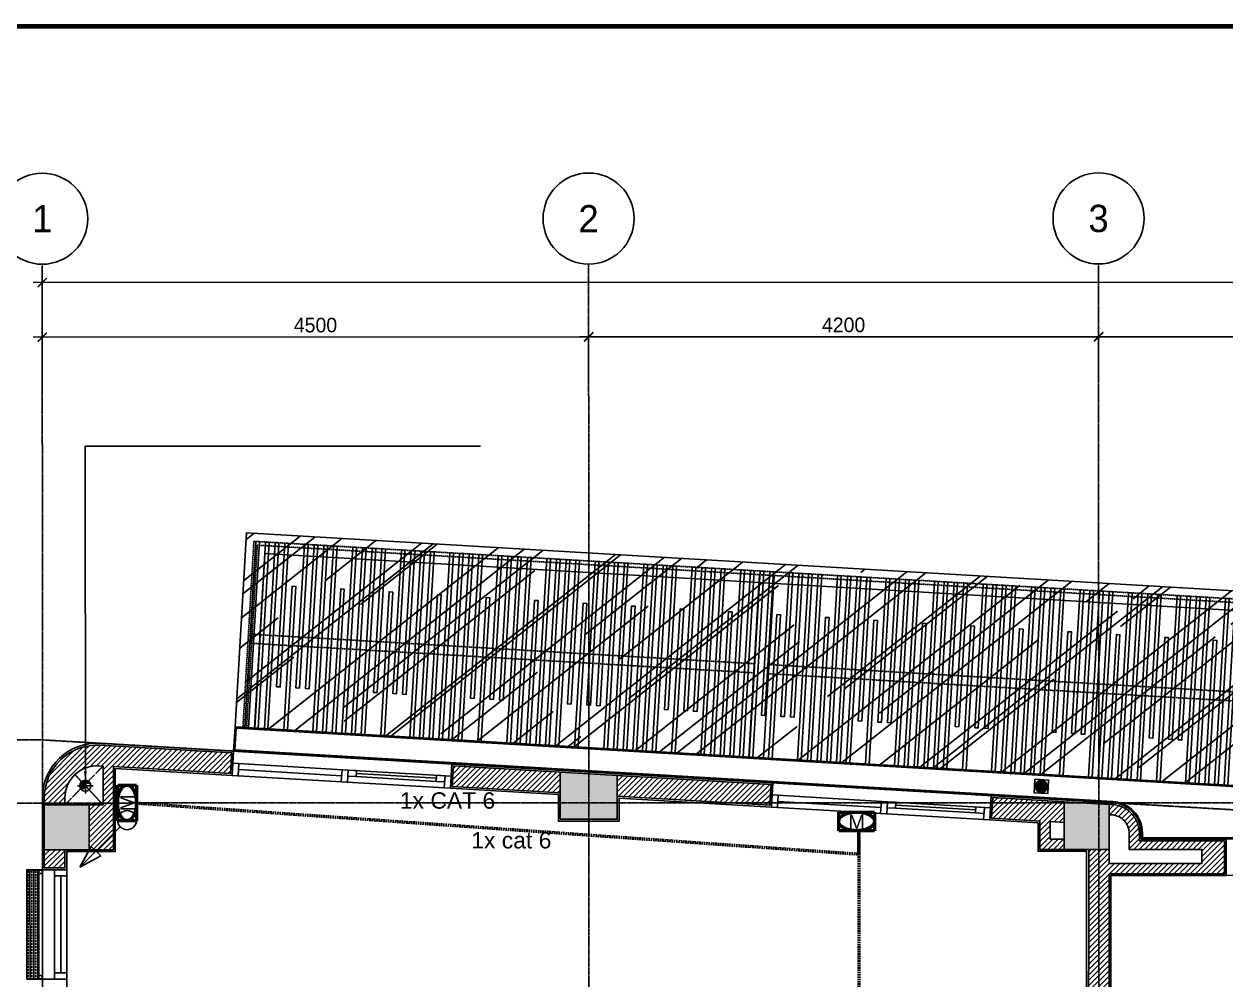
# Model space of a CAD drawing. Header units: inches. Extents: x 1721084 to 1854744, y 225101 to 488646.
# Drawn here: x 1726067 to 1735970, y 343018 to 350895 of the extents above; entities that cross this region are included whole.
import ezdxf
from ezdxf.enums import TextEntityAlignment as Align

# ---------------------------------------------------------------- set-up
doc = ezdxf.new("R2010")
doc.units = ezdxf.units.IN
doc.header["$MEASUREMENT"] = 0
doc.set_wipeout_variables(frame=1)
for name, pattern in [('ACAD_ISO03W100', [30, 12, -18]), ('DASHDOT', [25.4, 12.7, -6.35, 0, -6.35]), ('DASHED', [19.05, 12.7, -6.35]), ('X-PL-T2$0$X-GRID-T2$0$CENTER2', [1.125, 0.75, -0.125, 0.125, -0.125]), ('X-PL-T2$0$X-PL-T2$0$DASHEDX2', [1.5, 1, -0.5]), ('X-PL-T2$0$X-PL-T2$0$HIDDEN2', [0.1875, 0.125, -0.0625])]:
    doc.linetypes.add(name, pattern=pattern)
for name, color, linetype in [('A-ANNO-DIM 100', 252, 'Continuous'), ('DIEN - DAY DIEN', 2, 'ACAD_ISO03W100'), ('e-WIRE', 6, 'ACAD_ISO03W100'), ('SYMBOL', 1, 'Continuous'), ('X-PL-T2$0$A-XREF', 250, 'Continuous'), ('X-PL-T2$0$X-COLUM-T2$0$A-FLOR-COLS-CONC', 250, 'Continuous'), ('X-PL-T2$0$X-COLUM-T2$0$A-FLOR-PATT', 250, 'Continuous'), ('X-PL-T2$0$X-GRID-T2$0$A-ANNO-DIM 75', 2, 'Continuous'), ('X-PL-T2$0$X-GRID-T2$0$A-GRID', 9, 'X-PL-T2$0$X-GRID-T2$0$CENTER2'), ('X-PL-T2$0$X-GRID-T2$0$A-GRID-SYMB', 5, 'Continuous'), ('X-PL-T2$0$X-PL-T2$0$A-FLOR', 250, 'Continuous'), ('X-PL-T2$0$X-PL-T2$0$A-FLOR-ABOV', 250, 'X-PL-T2$0$X-PL-T2$0$HIDDEN2'), ('X-PL-T2$0$X-PL-T2$0$A-FLOR-DRAN', 250, 'Continuous'), ('X-PL-T2$0$X-PL-T2$0$A-FLOR-MED', 33, 'Continuous'), ('X-PL-T2$0$X-PL-T2$0$A-FLOR-PATT', 250, 'Continuous'), ('X-PL-T2$0$X-PL-T2$0$A-FLOR-WALL', 250, 'Continuous'), ('X-PL-T2$0$X-PL-T2$0$A-FLOR-WALL-FNSH', 250, 'Continuous'), ('X-PL-T2$0$X-PL-T2$0$A-FLOR-WALL-PART', 250, 'Continuous'), ('X-PL-T2$0$X-PL-T2$0$A-FLOR-WALL-PATT', 250, 'Continuous'), ('X-PL-T2$0$X-PL-T2$0$A-FLOR-WDW', 250, 'Continuous'), ('X-PL-T2$0$X-PL-T2$0$A-FURN-EQPM', 250, 'Continuous'), ('X-PL-T2$0$X-PL-T2$0$A-XREF', 250, 'Continuous'), ('Xref$0$noi that13-5-2008$0$ID-FURN-ROOM-N', 6, 'Continuous')]:
    doc.layers.add(name, color=color, linetype=linetype)
doc.layers.add('TTLL', color=252, linetype='DASHED', lineweight=50)
doc.styles.add('HDUNGARC', font='vn_vni.shx')
doc.styles.add('X-PL-T2$0$HDUNGARC', font='vn_vni.shx')
doc.styles.add('X-PL-T2$0$X-GRID-T2$0$HDUNGARC', font='vn_vni.shx')
doc.styles.add('X-PL-T2$0$X-GRID-T2$0$SYMBTEXT', font='VAVON_.TTF')
doc.styles.add('Xref$0$noi that13-5-2008$0$Arial', font='arial.ttf')
doc.dimstyles.new('X-PL-T2$0$DIM-75', dxfattribs={"dimscale": 75, "dimtxt": 2, "dimasz": 1, "dimexe": 1, "dimexo": 1, "dimgap": 0.5, "dimtad": 1, "dimdec": 0, "dimzin": 0, "dimdsep": 46, "dimtxsty": 'X-PL-T2$0$HDUNGARC', "dimblk": 'X-PL-T2$0$_ArchTick', "dimcen": 2, "dimdle": 1, "dimclrd": 256, "dimclre": 9, "dimclrt": 3, "dimadec": 0, "dimazin": 0, "dimtfac": 1, "dimtdec": 0, "dimtix": 1, "dimtmove": 2, "dimatfit": 2, "dimfxl": 1, "dimtolj": 1, "dimtzin": 0, "dimarcsym": 2})
doc.dimstyles.new('X-PL-T2$0$X-GRID-T2$0$DIM-75', dxfattribs={"dimscale": 75, "dimtxt": 1.6, "dimasz": 1, "dimexe": 1, "dimexo": 1, "dimgap": 0.5, "dimtad": 1, "dimdec": 0, "dimzin": 0, "dimdsep": 46, "dimtxsty": 'X-PL-T2$0$X-GRID-T2$0$HDUNGARC', "dimblk": 'X-PL-T2$0$X-GRID-T2$0$_ArchTick', "dimcen": 2, "dimdle": 1, "dimclrd": 256, "dimclre": 9, "dimclrt": 3, "dimadec": 0, "dimazin": 0, "dimtfac": 1, "dimtdec": 0, "dimtix": 1, "dimtmove": 2, "dimatfit": 2, "dimfxl": 1, "dimtolj": 1, "dimtzin": 0, "dimarcsym": 2})

# ---------------------------------------------------------------- blocks, each defined once
blk = doc.blocks.new('X-PL-T2$0$X-PL-T2$0$thang 21 bâc')
for points in [[(1850, -2800), (0, -2800), (0, 0), (6200, 0), (6200, -2800), (4350, -2800)], [(1850, -1800), (1850, 0), (2100, 0), (2100, -1800), (1850, -1800)], [(2100, -1800), (2100, 0), (2350, 0), (2350, -1800), (2100, -1800)], [(2350, -1800), (2350, 0), (2600, 0), (2600, -1800), (2350, -1800)], [(2600, -1800), (2600, 0), (2850, 0), (2850, -1800), (2600, -1800)], [(2850, -1800), (2850, 0), (3100, 0), (3100, -1800), (2850, -1800)], [(3100, -1800), (3100, 0), (3350, 0)], [(3100, -1800), (3350, 0)], [(3350, 0), (3600, 0), (3600, -1800), (3350, -1800)], [(3350, -1800), (3600, 0)], [(3600, -1800), (3600, 0), (3850, 0), (3850, -1800), (3600, -1800)], [(3850, -1800), (3850, 0), (4100, 0), (4100, -1800), (3850, -1800)], [(4100, -1800), (4100, 0), (4350, 0), (4350, -1800), (4100, -1800)], [(1850, -1800), (0, -1800)], [(1850, -2800), (1850, -1800), (4350, -1800), (4350, -2800)], [(3350, -1800), (3100, -1800)], [(6200, -1800), (4350, -1800)], [(1850, -2050), (0, -2050)], [(6200, -2050), (4350, -2050)], [(1850, -2300), (0, -2300)], [(6200, -2300), (4350, -2300)], [(1850, -2550), (0, -2550)], [(6200, -2550), (4350, -2550)], [(1850, -2800), (0, -2800)], [(6200, -2800), (4350, -2800)]]:
    blk.add_lwpolyline(points)
blk = doc.blocks.new('X-PL-T2$0$X-COLUM-T2')
at = {"layer": 'X-PL-T2$0$X-COLUM-T2$0$A-FLOR-PATT'}
h = blk.add_hatch(dxfattribs=at)
h.set_pattern_fill('!BTCT', color=250, scale=20, pattern_type=2)
h.set_pattern_definition([(50, (0, 0), (143.45204, -12.5504), [15, -165]), (355, (0, 0), (-27.7503, 150.4384), [12, -132]), (100.4514, (11.95, -1.05), (115.7019, 137.8879), [12.748, -140.2284]), (46.1842, (0, 40), (213.4482, -33.1038), [22.5, -247.5]), (96.6356, (17.79, 37.24), (186.9325, 194.8236), [19.122, -210.3426]), (351.1842, (0, 40), (186.9324, 194.8237), [18, -198]), (21, (20, 30), (119.3814, -80.5238), [15, -165]), (326, (20, 30), (48.6631, 145.03), [12, -132]), (71.4514, (29.95, 23.29), (168.0445, 64.5061), [12.748, -140.2284]), (37.5, (0, 0), (2.43197, 66.57877), [0, -130.4, 0, -134, 0, -132.5]), (7.5, (0, 0), (52.6139, 78.88234), [0, -76.4, 0, -127.4, 0, -50.5]), (327.5, (-44.6, 0), (106.76449, -4.51097), [0, -50, 0, -156, 0, -207]), (317.5, (-64.6, 0), (116.63723, 20.021), [0, -65, 0, -103.6, 0, -147]), (45, (0, 0), (-60.10408, 60.10408), []), (45, (0, 24.5), (-60.10408, 60.10408), [])])
h.paths.add_polyline_path([(20685, 3915), (20685, 4285), (20315, 4285), (20315, 3915)])
h.paths.add_polyline_path([(20685, 685), (19915, 685), (19915, 374.6), (20685, 374.6)])
h.paths.add_polyline_path([(15485, -715), (14815, -715), (14815, -985), (15485, -985)])
h.paths.add_polyline_path([(15015, 3915), (15385, 3915), (15385, 4385), (15015, 4385)])
h.paths.add_polyline_path([(8785, 5465), (8785, 5935), (8215, 5935), (8215, 5465)])
h.paths.add_polyline_path([(4735, -985), (4735, -615), (4265, -615), (4265, -985)])
h.paths.add_polyline_path([(8415, -985), (8785, -985), (8785, -615), (8415, -615)])
h.paths.add_polyline_path([(8785, 11336.6), (8415, 11358.4), (8415, 10965), (8785, 10965)])
h.paths.add_polyline_path([(20685, 10634.3), (20315, 10656.1), (20315, 10215), (20685, 10215)])
h.paths.add_polyline_path([(4735, 11575.6), (4265, 11603.3), (4265, 11215), (4735, 11215)])
h.paths.add_polyline_path([(15, 11335), (15, 10965), (385, 10965), (385, 11335)])
h.paths.add_polyline_path([(15, 5935), (15, 5465), (585, 5465), (585, 5935)])
h.paths.add_polyline_path([(385, 15), (385, 385), (15, 385), (15, 15)])
at = {"layer": 'X-PL-T2$0$X-COLUM-T2$0$A-FLOR-COLS-CONC'}
for points in [[(4265, 11603.3), (4735, 11575.6), (4735, 11215), (4265, 11215)], [(15, 11335), (385, 11335), (385, 10965), (15, 10965)]]:
    blk.add_lwpolyline(points, close=True, dxfattribs=at)
blk.add_lwpolyline([(8415, 11358.4), (8785, 11336.6), (8785, 10965), (8415, 10965), (8415, 11358.4)], dxfattribs=at)
blk = doc.blocks.new('*U606')
for points in [[(0, 0), (50, 0), (50, 100), (0, 100)], [(0, 0), (950, 0), (950, 100), (0, 100)], [(900, 0), (950, 0), (950, 100), (900, 100)]]:
    blk.add_lwpolyline(points, close=True)
at = {"color": 8}
blk.add_lwpolyline([(50, 50), (900, 50)], dxfattribs=at)
blk = doc.blocks.new('*U619')
at = {"color": 0, "ltscale": 40}
for p, q in [((-600, 100), (300, 100)), ((300, 0), (-600, 0))]:
    blk.add_line(p, q, dxfattribs=at)
at = {"ltscale": 40}
for p, q in [((-480, 50), (180, 50)), ((180, 25), (-480, 25))]:
    blk.add_line(p, q, dxfattribs=at)
at = {"color": 0, "lineweight": -2}
for points in [[(-600, 100), (-550, 100), (-550, 0), (-600, 0)], [(300, 100), (250, 100), (250, 0), (300, 0)]]:
    blk.add_lwpolyline(points, close=True, dxfattribs=at)
at = {"ltscale": 40}
for points in [[(-550, 50), (-480, 50), (-480, 0), (-550, 0)], [(180, 50), (250, 50), (250, 0), (180, 0)]]:
    blk.add_lwpolyline(points, close=True, dxfattribs=at)
blk = doc.blocks.new('X-PL-T2$0$X-PL-T2$0$NM 90')
h = blk.add_hatch()
h.set_pattern_fill('DASH', color=8, scale=400)
h.paths.add_polyline_path([(0, 45, 1), (0, 0)])
h.paths.add_polyline_path([(0, 45), (0, 0), (45, 0, 0.414214)])
h.paths.add_polyline_path([(45, 0), (0, 0, -1), (0, -45, 0.414214)])
h = blk.add_hatch()
h.set_pattern_fill('DASH', color=256, scale=400)
h.paths.add_polyline_path([(0, 45, 1), (0, 0)])
h.paths.add_polyline_path([(0, 45), (0, 0), (45, 0, 0.414214)])
h.paths.add_polyline_path([(45, 0), (0, 0, -1), (0, -45, 0.414214)])
h = blk.add_hatch()
h.set_pattern_fill('DASH', color=8, scale=400)
h.paths.add_polyline_path([(0, 45, 1), (0, 0)])
h.paths.add_polyline_path([(0, 45), (0, 0), (45, 0, 0.414214)])
h.paths.add_polyline_path([(45, 0), (0, 0, -1), (0, -45, 0.414214)])
h = blk.add_hatch(color=8)
h.dxf.hatch_style = 1
h.paths.add_polyline_path([(0, 45, 1), (0, 0)])
h.paths.add_polyline_path([(0, 45), (0, 0), (45, 0, 0.414214)])
h.paths.add_polyline_path([(45, 0), (0, 0, -1), (0, -45, 0.414214)])
at = {"color": 8}
for points in [[(65, 0), (-65, 0)], [(0, 65), (0, -65)]]:
    blk.add_lwpolyline(points, dxfattribs=at)
blk.add_circle((0, 0), 45)
for centre, start, end in [((0, 22.5), 90, 270), ((0, -22.5), 270, 90)]:
    blk.add_arc(centre, 22.5, start, end)
blk = doc.blocks.new('X-PL-T2$0$X-PL-T2$0$PHEU THU 115X115')
blk.add_wipeout([(-58, 0), (58, 0), (58, -115), (-58, -115)])
for p, q in [((-15, -24), (14, -24)), ((-15, -91), (14, -91))]:
    blk.add_line(p, q)
blk.add_lwpolyline([(-58, 0), (58, 0), (58, -115), (-58, -115)], close=True)
for points in [[(-9, -54), (-43, -54)], [(-43, -61), (-9, -61)], [(36, -43), (-36, -43)], [(-36, -49), (36, -49)], [(-36, -66), (36, -66)], [(36, -72), (-36, -72)], [(30, -30), (30, -30), (-31, -30)], [(-31, -37), (30, -37)], [(-31, -78), (30, -78)], [(30, -85), (30, -85), (-31, -85)], [(9, -54), (43, -54)], [(43, -61), (9, -61)]]:
    blk.add_lwpolyline(points)
for radius in [51.5, 46.6, 4.59]:
    blk.add_circle((0, -58), radius)
for centre, radius, start, end in [((-43, -57), 3.31, 102.6911, 257.3089), ((-36, -46), 2.86, 91.5923, 268.4077), ((-36, -69), 2.86, 91.5923, 268.4077), ((-31, -34), 3.25, 95.4785, 264.5215), ((-31, -81), 3.25, 95.4785, 264.5215), ((-11, -57), 3.57, 295.1985, 64.8015), ((10, -57), 3.57, 115.1985, 244.8015), ((30, -34), 3.26, 278.0597, 81.9403), ((30, -81), 3.26, 278.0597, 81.9403), ((36, -46), 2.92, 282.0282, 77.9718), ((36, -69), 2.92, 282.0282, 77.9718), ((42, -57), 3.31, 282.6911, 77.3089)]:
    blk.add_arc(centre, radius, start, end)
for points in [[(14, -24), (17, -22), (15, -19), (10, -17), (-1, -16), (-13, -18), (-17, -21), (-18, -23), (-15, -24)], [(14, -91), (17, -93), (15, -96), (10, -98), (-1, -99), (-13, -97), (-17, -94), (-18, -92), (-15, -91)]]:
    blk.add_spline(points, degree=3)
blk = doc.blocks.new('X-PL-T2$0$X-PL-T2$0$MAICHE KINH 2')
at = {"layer": 'X-PL-T2$0$X-PL-T2$0$A-FLOR-PATT'}
h = blk.add_hatch(dxfattribs=at)
h.set_pattern_fill('AR-RROOF', color=8, scale=500, angle=225.01825)
h.set_pattern_definition([(221.641, (84.77, -10751.7), (-489.825, -1104.568), [7500, -1000, 2500, -500]), (221.641, (-246.1, -11380.4), (815.528, -164.74), [1500, -165, 3000, -375]), (221.641, (180.34, -11235.45), (-1720.446, -1977.951), [4000, -700, 2000, -500])])
h.paths.add_polyline_path([(0, 1800), (12496.8, 1800), (12496.8, 200), (0, 200)])
at = {"color": 0, "linetype": 'ByBlock', "ltscale": 10}
for points in [[(81.8, 1735), (111.8, 1735), (111.8, 200), (81.8, 200)], [(191.8, 1735), (161.8, 1735), (161.8, 200), (191.8, 200)], [(271.8, 1735), (241.8, 1735), (241.8, 200), (271.8, 200)], [(351.8, 1735), (321.8, 1735), (321.8, 550), (351.8, 550)], [(511.8, 1735), (481.8, 1735), (481.8, 550), (511.8, 550)], [(591.8, 1735), (561.8, 1735), (561.8, 550), (591.8, 550)], [(671.8, 1735), (641.8, 1735), (641.8, 200), (671.8, 200)], [(751.8, 1735), (721.8, 1735), (721.8, 200), (751.8, 200)], [(881.8, 1735), (911.8, 1735), (911.8, 200), (881.8, 200)], [(991.8, 1735), (961.8, 1735), (961.8, 200), (991.8, 200)], [(1071.8, 1735), (1041.8, 1735), (1041.8, 200), (1071.8, 200)], [(1151.8, 1735), (1121.8, 1735), (1121.8, 550), (1151.8, 550)], [(1311.8, 1735), (1281.8, 1735), (1281.8, 550), (1311.8, 550)], [(1391.8, 1735), (1361.8, 1735), (1361.8, 550), (1391.8, 550)], [(1471.8, 1735), (1441.8, 1735), (1441.8, 200), (1471.8, 200)], [(1551.8, 1735), (1521.8, 1735), (1521.8, 200), (1551.8, 200)], [(1681.8, 1735), (1711.8, 1735), (1711.8, 200), (1681.8, 200)], [(1791.8, 1735), (1761.8, 1735), (1761.8, 200), (1791.8, 200)], [(1871.8, 1735), (1841.8, 1735), (1841.8, 200), (1871.8, 200)], [(1951.8, 1735), (1921.8, 1735), (1921.8, 550), (1951.8, 550)], [(2111.8, 1735), (2081.8, 1735), (2081.8, 550), (2111.8, 550)], [(2191.8, 1735), (2161.8, 1735), (2161.8, 550), (2191.8, 550)], [(2271.8, 1735), (2241.8, 1735), (2241.8, 200), (2271.8, 200)], [(2351.8, 1735), (2321.8, 1735), (2321.8, 200), (2351.8, 200)], [(2481.8, 1735), (2511.8, 1735), (2511.8, 200), (2481.8, 200)], [(2591.8, 1735), (2561.8, 1735), (2561.8, 200), (2591.8, 200)], [(2671.8, 1735), (2641.8, 1735), (2641.8, 200), (2671.8, 200)], [(2751.8, 1735), (2721.8, 1735), (2721.8, 550), (2751.8, 550)], [(2911.8, 1735), (2881.8, 1735), (2881.8, 550), (2911.8, 550)], [(2991.8, 1735), (2961.8, 1735), (2961.8, 550), (2991.8, 550)], [(3071.8, 1735), (3041.8, 1735), (3041.8, 200), (3071.8, 200)], [(3151.8, 1735), (3121.8, 1735), (3121.8, 200), (3151.8, 200)], [(3281.8, 1735), (3311.8, 1735), (3311.8, 200), (3281.8, 200)], [(3391.8, 1735), (3361.8, 1735), (3361.8, 200), (3391.8, 200)], [(3471.8, 1735), (3441.8, 1735), (3441.8, 200), (3471.8, 200)], [(3551.8, 1735), (3521.8, 1735), (3521.8, 550), (3551.8, 550)], [(3711.8, 1735), (3681.8, 1735), (3681.8, 550), (3711.8, 550)], [(3791.8, 1735), (3761.8, 1735), (3761.8, 550), (3791.8, 550)], [(3871.8, 1735), (3841.8, 1735), (3841.8, 200), (3871.8, 200)], [(3951.8, 1735), (3921.8, 1735), (3921.8, 200), (3951.8, 200)], [(4081.8, 1735), (4111.8, 1735), (4111.8, 200), (4081.8, 200)], [(4191.8, 1735), (4161.8, 1735), (4161.8, 200), (4191.8, 200)], [(4271.8, 1735), (4241.8, 1735), (4241.8, 200), (4271.8, 200)], [(4351.8, 1735), (4321.8, 1735), (4321.8, 550), (4351.8, 550)], [(4511.8, 1735), (4481.8, 1735), (4481.8, 550), (4511.8, 550)], [(4591.8, 1735), (4561.8, 1735), (4561.8, 550), (4591.8, 550)], [(4671.8, 1735), (4641.8, 1735), (4641.8, 200), (4671.8, 200)], [(4751.8, 1735), (4721.8, 1735), (4721.8, 200), (4751.8, 200)], [(4881.8, 1735), (4911.8, 1735), (4911.8, 200), (4881.8, 200)], [(4991.8, 1735), (4961.8, 1735), (4961.8, 200), (4991.8, 200)], [(5071.8, 1735), (5041.8, 1735), (5041.8, 200), (5071.8, 200)], [(5151.8, 1735), (5121.8, 1735), (5121.8, 550), (5151.8, 550)], [(5311.8, 1735), (5281.8, 1735), (5281.8, 550), (5311.8, 550)], [(5391.8, 1735), (5361.8, 1735), (5361.8, 550), (5391.8, 550)], [(5471.8, 1735), (5441.8, 1735), (5441.8, 200), (5471.8, 200)], [(5551.8, 1735), (5521.8, 1735), (5521.8, 200), (5551.8, 200)], [(5681.8, 1735), (5711.8, 1735), (5711.8, 200), (5681.8, 200)], [(5791.8, 1735), (5761.8, 1735), (5761.8, 200), (5791.8, 200)], [(5871.8, 1735), (5841.8, 1735), (5841.8, 200), (5871.8, 200)], [(5951.8, 1735), (5921.8, 1735), (5921.8, 550), (5951.8, 550)], [(6111.8, 1735), (6081.8, 1735), (6081.8, 550), (6111.8, 550)], [(6191.8, 1735), (6161.8, 1735), (6161.8, 550), (6191.8, 550)], [(6271.8, 1735), (6241.8, 1735), (6241.8, 200), (6271.8, 200)], [(6351.8, 1735), (6321.8, 1735), (6321.8, 200), (6351.8, 200)], [(6481.8, 1735), (6511.8, 1735), (6511.8, 200), (6481.8, 200)], [(6591.8, 1735), (6561.8, 1735), (6561.8, 200), (6591.8, 200)], [(6671.8, 1735), (6641.8, 1735), (6641.8, 200), (6671.8, 200)], [(6751.8, 1735), (6721.8, 1735), (6721.8, 550), (6751.8, 550)], [(6911.8, 1735), (6881.8, 1735), (6881.8, 550), (6911.8, 550)], [(6991.8, 1735), (6961.8, 1735), (6961.8, 550), (6991.8, 550)], [(7071.8, 1735), (7041.8, 1735), (7041.8, 200), (7071.8, 200)], [(7151.8, 1735), (7121.8, 1735), (7121.8, 200), (7151.8, 200)], [(7281.8, 1735), (7311.8, 1735), (7311.8, 200), (7281.8, 200)], [(7391.8, 1735), (7361.8, 1735), (7361.8, 200), (7391.8, 200)], [(7471.8, 1735), (7441.8, 1735), (7441.8, 200), (7471.8, 200)], [(7551.8, 1735), (7521.8, 1735), (7521.8, 550), (7551.8, 550)], [(7711.8, 1735), (7681.8, 1735), (7681.8, 550), (7711.8, 550)], [(7791.8, 1735), (7761.8, 1735), (7761.8, 550), (7791.8, 550)], [(7871.8, 1735), (7841.8, 1735), (7841.8, 200), (7871.8, 200)], [(7951.8, 1735), (7921.8, 1735), (7921.8, 200), (7951.8, 200)], [(8081.8, 1735), (8111.8, 1735), (8111.8, 200), (8081.8, 200)], [(8191.8, 1735), (8161.8, 1735), (8161.8, 200), (8191.8, 200)], [(431.8, 200), (401.8, 200), (401.8, 1385), (431.8, 1385)], [(1231.8, 200), (1201.8, 200), (1201.8, 1385), (1231.8, 1385)], [(2031.8, 200), (2001.8, 200), (2001.8, 1385), (2031.8, 1385)], [(2831.8, 200), (2801.8, 200), (2801.8, 1385), (2831.8, 1385)], [(3631.8, 200), (3601.8, 200), (3601.8, 1385), (3631.8, 1385)], [(4431.8, 200), (4401.8, 200), (4401.8, 1385), (4431.8, 1385)], [(5231.8, 200), (5201.8, 200), (5201.8, 1385), (5231.8, 1385)], [(6031.8, 200), (6001.8, 200), (6001.8, 1385), (6031.8, 1385)], [(6831.8, 200), (6801.8, 200), (6801.8, 1385), (6831.8, 1385)], [(7631.8, 200), (7601.8, 200), (7601.8, 1385), (7631.8, 1385)]]:
    blk.add_lwpolyline(points, close=True, dxfattribs=at)
for points in [[(831.8, 200), (801.8, 200), (801.8, 1385), (831.8, 1385), (831.8, 200)], [(1631.8, 200), (1601.8, 200), (1601.8, 1385), (1631.8, 1385), (1631.8, 200)], [(2431.8, 200), (2401.8, 200), (2401.8, 1385), (2431.8, 1385), (2431.8, 200)], [(3231.8, 200), (3201.8, 200), (3201.8, 1385), (3231.8, 1385), (3231.8, 200)], [(4031.8, 200), (4001.8, 200), (4001.8, 1385), (4031.8, 1385), (4031.8, 200)], [(4831.8, 200), (4801.8, 200), (4801.8, 1385), (4831.8, 1385), (4831.8, 200)], [(5631.8, 200), (5601.8, 200), (5601.8, 1385), (5631.8, 1385), (5631.8, 200)], [(6431.8, 200), (6401.8, 200), (6401.8, 1385), (6431.8, 1385), (6431.8, 200)], [(7231.8, 200), (7201.8, 200), (7201.8, 1385), (7231.8, 1385), (7231.8, 200)], [(8031.8, 200), (8001.8, 200), (8001.8, 1385), (8031.8, 1385), (8031.8, 200)]]:
    blk.add_lwpolyline(points, dxfattribs=at)
at = {"layer": 'X-PL-T2$0$X-PL-T2$0$A-FLOR-WALL-PART'}
for points in [[(0, 200), (0, 1800), (12496.8, 1800), (12496.8, 200)], [(4240, 200), (4240, 1705)], [(4360, 200), (4360, 1705)], [(160, 200), (160, 1640), (12336.8, 1640), (12336.8, 200)]]:
    blk.add_lwpolyline(points, dxfattribs=at)
at = {"layer": 'X-PL-T2$0$X-PL-T2$0$A-FLOR-WALL-PART', "color": 251, "linetype": 'X-PL-T2$0$X-PL-T2$0$DASHEDX2'}
for points in [[(65, 200), (65, 1735), (12431.8, 1735), (12431.8, 200)], [(95, 200), (95, 1705), (12401.8, 1705), (12401.8, 200)]]:
    blk.add_lwpolyline(points, dxfattribs=at)
for points in [[(4240, 895), (4240, 970), (95, 970), (95, 895)], [(8740, 895), (8740, 970), (4360, 970), (4360, 895)]]:
    blk.add_lwpolyline(points, close=True, dxfattribs=at)
at = {"layer": 'X-PL-T2$0$X-PL-T2$0$A-FLOR-WALL-PART'}
blk.add_lwpolyline([(0, 0), (7252.4, 0, -0.397053), (7502, -235.3), (7504.9, -285.5), (12342.7, 0), (12496.8, 0), (12496.8, 200), (0, 200), (0, 0)], format="xyb", dxfattribs=at)
blk.add_lwpolyline([(10, 10), (7252.4, 10, -0.397053), (7512, -234.7), (7514.3, -274.9), (12342.4, 10), (12486.8, 10), (12486.8, 190), (10, 190)], format="xyb", close=True, dxfattribs=at)
at = {"layer": 'X-PL-T2$0$X-PL-T2$0$A-FURN-EQPM', "color": 6, "xscale": 0.9708737864077668, "yscale": 0.9708737864077668, "zscale": 0.9708737864077668}
blk.add_blockref('X-PL-T2$0$X-PL-T2$0$PHEU THU 115X115', (6658.4, 155.8), dxfattribs=at)
blk = doc.blocks.new('X-PL-T2$0$X-GRID-T2$0$SYMB-GRID')
blk.add_circle((0, 0), 5)
at = {"color": 2, "style": 'X-PL-T2$0$X-GRID-T2$0$SYMBTEXT', "flags": 4}
blk.add_attdef('NUM', text='', height=3, dxfattribs=at).set_placement((0, 0), align=Align.MIDDLE)
blk = doc.blocks.new('X-PL-T2$0$X-GRID-T2$0$_ArchTick')
at = {"color": 0, "linetype": 'ByBlock', "const_width": 0.15}
blk.add_lwpolyline([(-0.5, -0.48), (0.5, 0.52)], dxfattribs=at)
blk = doc.blocks.new('*D649')
at = {"layer": 'Defpoints', "color": 0, "transparency": 16777216}
for p in [(4500, 15188.2), (0, 14738.2), (4500, 14738.2)]:
    blk.add_point(p, dxfattribs=at)
at = {"layer": 'X-PL-T2$0$X-GRID-T2$0$A-ANNO-DIM 75', "color": 9, "lineweight": -2, "transparency": 16777216}
for p, q in [((0, 14813.2), (0, 15263.2)), ((4500, 14813.2), (4500, 15263.2))]:
    blk.add_line(p, q, dxfattribs=at)
at = {"layer": 'X-PL-T2$0$X-GRID-T2$0$A-ANNO-DIM 75', "lineweight": -2, "transparency": 16777216}
blk.add_line((-75, 15188.2), (4575, 15188.2), dxfattribs=at)
at = {"layer": 'X-PL-T2$0$X-GRID-T2$0$A-ANNO-DIM 75', "lineweight": -2, "transparency": 16777216, "xscale": 75, "yscale": 75, "zscale": 75, "rotation": 180}
blk.add_blockref('X-PL-T2$0$X-GRID-T2$0$_ArchTick', (0, 15188.2), dxfattribs=at)
at = {"layer": 'X-PL-T2$0$X-GRID-T2$0$A-ANNO-DIM 75', "lineweight": -2, "transparency": 16777216, "xscale": 75, "yscale": 75, "zscale": 75}
blk.add_blockref('X-PL-T2$0$X-GRID-T2$0$_ArchTick', (4500, 15188.2), dxfattribs=at)
at = {"layer": 'X-PL-T2$0$X-GRID-T2$0$A-ANNO-DIM 75', "color": 3, "transparency": 16777216, "insert": (2250, 15285.7), "char_height": 120, "attachment_point": 5, "style": 'X-PL-T2$0$X-GRID-T2$0$HDUNGARC'}
blk.add_mtext('\\A1;4500', dxfattribs=at)
blk = doc.blocks.new('*D655')
at = {"layer": 'Defpoints', "color": 0, "transparency": 16777216}
for p in [(8700, 15188.2), (4500, 14738.2), (8700, 14738.2)]:
    blk.add_point(p, dxfattribs=at)
at = {"layer": 'X-PL-T2$0$X-GRID-T2$0$A-ANNO-DIM 75', "color": 9, "lineweight": -2, "transparency": 16777216}
for p, q in [((4500, 14813.2), (4500, 15263.2)), ((8700, 14813.2), (8700, 15263.2))]:
    blk.add_line(p, q, dxfattribs=at)
at = {"layer": 'X-PL-T2$0$X-GRID-T2$0$A-ANNO-DIM 75', "lineweight": -2, "transparency": 16777216}
blk.add_line((4425, 15188.2), (8775, 15188.2), dxfattribs=at)
at = {"layer": 'X-PL-T2$0$X-GRID-T2$0$A-ANNO-DIM 75', "lineweight": -2, "transparency": 16777216, "xscale": 75, "yscale": 75, "zscale": 75, "rotation": 180}
blk.add_blockref('X-PL-T2$0$X-GRID-T2$0$_ArchTick', (4500, 15188.2), dxfattribs=at)
at = {"layer": 'X-PL-T2$0$X-GRID-T2$0$A-ANNO-DIM 75', "lineweight": -2, "transparency": 16777216, "xscale": 75, "yscale": 75, "zscale": 75}
blk.add_blockref('X-PL-T2$0$X-GRID-T2$0$_ArchTick', (8700, 15188.2), dxfattribs=at)
at = {"layer": 'X-PL-T2$0$X-GRID-T2$0$A-ANNO-DIM 75', "color": 3, "transparency": 16777216, "insert": (6600, 15285.7), "char_height": 120, "attachment_point": 5, "style": 'X-PL-T2$0$X-GRID-T2$0$HDUNGARC'}
blk.add_mtext('\\A1;4200', dxfattribs=at)
blk = doc.blocks.new('*D645')
at = {"layer": 'Defpoints', "color": 0, "transparency": 16777216}
for p in [(15100, 15188.2), (8700, 14738.2), (15100, 14738.2)]:
    blk.add_point(p, dxfattribs=at)
at = {"layer": 'X-PL-T2$0$X-GRID-T2$0$A-ANNO-DIM 75', "color": 9, "lineweight": -2, "transparency": 16777216}
for p, q in [((8700, 14813.2), (8700, 15263.2)), ((15100, 14813.2), (15100, 15263.2))]:
    blk.add_line(p, q, dxfattribs=at)
at = {"layer": 'X-PL-T2$0$X-GRID-T2$0$A-ANNO-DIM 75', "lineweight": -2, "transparency": 16777216}
blk.add_line((8625, 15188.2), (15175, 15188.2), dxfattribs=at)
at = {"layer": 'X-PL-T2$0$X-GRID-T2$0$A-ANNO-DIM 75', "lineweight": -2, "transparency": 16777216, "xscale": 75, "yscale": 75, "zscale": 75, "rotation": 180}
blk.add_blockref('X-PL-T2$0$X-GRID-T2$0$_ArchTick', (8700, 15188.2), dxfattribs=at)
at = {"layer": 'X-PL-T2$0$X-GRID-T2$0$A-ANNO-DIM 75', "lineweight": -2, "transparency": 16777216, "xscale": 75, "yscale": 75, "zscale": 75}
blk.add_blockref('X-PL-T2$0$X-GRID-T2$0$_ArchTick', (15100, 15188.2), dxfattribs=at)
at = {"layer": 'X-PL-T2$0$X-GRID-T2$0$A-ANNO-DIM 75', "color": 3, "transparency": 16777216, "insert": (11900, 15285.7), "char_height": 120, "attachment_point": 5, "style": 'X-PL-T2$0$X-GRID-T2$0$HDUNGARC'}
blk.add_mtext('\\A1;6400', dxfattribs=at)
blk = doc.blocks.new('*D648')
at = {"layer": 'Defpoints', "color": 0, "transparency": 16777216}
for p in [(25600, 15638.2), (0, 14738.2), (25600, 14738.2)]:
    blk.add_point(p, dxfattribs=at)
at = {"layer": 'X-PL-T2$0$X-GRID-T2$0$A-ANNO-DIM 75', "color": 9, "lineweight": -2, "transparency": 16777216}
for p, q in [((0, 14813.2), (0, 15713.2)), ((25600, 14813.2), (25600, 15713.2))]:
    blk.add_line(p, q, dxfattribs=at)
at = {"layer": 'X-PL-T2$0$X-GRID-T2$0$A-ANNO-DIM 75', "lineweight": -2, "transparency": 16777216}
blk.add_line((-75, 15638.2), (25675, 15638.2), dxfattribs=at)
at = {"layer": 'X-PL-T2$0$X-GRID-T2$0$A-ANNO-DIM 75', "lineweight": -2, "transparency": 16777216, "xscale": 75, "yscale": 75, "zscale": 75, "rotation": 180}
blk.add_blockref('X-PL-T2$0$X-GRID-T2$0$_ArchTick', (0, 15638.2), dxfattribs=at)
at = {"layer": 'X-PL-T2$0$X-GRID-T2$0$A-ANNO-DIM 75', "lineweight": -2, "transparency": 16777216, "xscale": 75, "yscale": 75, "zscale": 75}
blk.add_blockref('X-PL-T2$0$X-GRID-T2$0$_ArchTick', (25600, 15638.2), dxfattribs=at)
at = {"layer": 'X-PL-T2$0$X-GRID-T2$0$A-ANNO-DIM 75', "color": 3, "transparency": 16777216, "insert": (12800, 15735.7), "char_height": 120, "attachment_point": 5, "style": 'X-PL-T2$0$X-GRID-T2$0$HDUNGARC'}
blk.add_mtext('\\A1;25600', dxfattribs=at)
blk = doc.blocks.new('*U618')
for points in [[(0, 0), (50, 0), (50, 100), (0, 100)], [(0, 0), (900, 0), (900, 100), (0, 100)], [(850, 0), (900, 0), (900, 100), (850, 100)]]:
    blk.add_lwpolyline(points, close=True)
at = {"color": 8}
blk.add_lwpolyline([(50, 50), (850, 50)], dxfattribs=at)
blk = doc.blocks.new('X-PL-T2$0$X-PL-T2$0$X-A-PL-GENL-2ND FLOOR$0$pl-louver 1')
at = {"layer": 'X-PL-T2$0$X-PL-T2$0$A-FLOR-WALL-PATT'}
h = blk.add_hatch(dxfattribs=at)
h.set_pattern_fill('BRASS', color=256, scale=5)
h.set_pattern_definition([(0, (0, 0), (0, 31.75), []), (0, (0, 15.875), (0, 31.75), [15.875, -7.9375])])
h.paths.add_polyline_path([(-2, -30), (-898, -30), (-898, -130), (-2, -130)])
for points in [[(-870, -2), (-898, -2), (-898, -30), (-900, -30), (-900, 0), (-870, 0)], [(-30, -2), (-2, -2), (-2, -30), (0, -30), (0, 0), (-30, 0)], [(-898, -130), (-2, -130), (-2, -30), (-898, -30)]]:
    blk.add_lwpolyline(points, close=True)
for points in [[(-900, -30), (-900, -130), (-898, -130), (-898, -30)], [(-30, 0), (-870, 0)], [(-870, -2), (-870, -30)], [(-30, -2), (-30, -30)], [(0, -30), (0, -130), (-2, -130), (-2, -30)]]:
    blk.add_lwpolyline(points)
blk = doc.blocks.new('X-PL-T2$0$_ArchTick')
at = {"color": 0, "linetype": 'ByBlock', "const_width": 0.15}
blk.add_lwpolyline([(-0.5, -0.48), (0.5, 0.52)], dxfattribs=at)
blk = doc.blocks.new('I.A.M TITLEBLOCK - A2 -H')
at = {"const_width": 0.5}
blk.add_lwpolyline([(5, 3), (592, 3), (590, 417), (5, 417)], close=True, dxfattribs=at)
blk = doc.blocks.new('O MANG')
at = {"layer": 'TTLL', "color": 2, "linetype": 'ByBlock', "ltscale": 250}
blk.add_lwpolyline([(-192676, 105212), (-192091, 105212), (-192091, 104905), (-192676, 104905)], close=True, dxfattribs=at)
at = {"layer": 'TTLL', "color": 7, "linetype": 'ByBlock', "ltscale": 250}
blk.add_ellipse((-192383, 105059), major_axis=(-293, 0), ratio=0.525838, dxfattribs=at)
at = {"layer": 'Xref$0$noi that13-5-2008$0$ID-FURN-ROOM-N', "insert": (-192611, 104931), "char_height": 236.4, "width": 579.73, "attachment_point": 7, "style": 'Xref$0$noi that13-5-2008$0$Arial'}
blk.add_mtext(' M', dxfattribs=at)
blk = doc.blocks.new('SDGDFSGF')
at = {"layer": 'SYMBOL', "color": 1}
for p, q in [((-192311.5, 106328.7), (-191979.1, 106661.1)), ((-192311.5, 106328.7), (-191979.1, 106661.1)), ((-192311.5, 106328.7), (-192218, 106501)), ((-192311.5, 106328.7), (-192218, 106501)), ((-192218, 106501), (-192139.3, 106422.5)), ((-192218, 106501), (-192139.3, 106422.5)), ((-192139.3, 106422.5), (-192311.5, 106328.7)), ((-192139.3, 106422.5), (-192311.5, 106328.7))]:
    blk.add_line(p, q, dxfattribs=at)
at = {"layer": 'SYMBOL', "color": 1, "linetype": 'Continuous'}
blk.add_circle((-191923.7, 106716.5), 78.4, dxfattribs=at)
blk.add_circle((-191923.7, 106716.5), 78.4, dxfattribs=at)
blk = doc.blocks.new('M2')
at = {"layer": 'TTLL', "color": 4}
blk.add_lwpolyline([(1173571, -339045), (1179523.8, -339465.4), (1179523.8, -339273.4), (1179523.8, -343939.3)], dxfattribs=at)
at = {"layer": 'TTLL', "xscale": 0.5, "yscale": 0.5, "zscale": 0.5, "rotation": 90}
blk.add_blockref('O MANG', (1226023.3, -242852.6), dxfattribs=at)
at = {"layer": 'TTLL'}
blk.add_blockref('SDGDFSGF', (1365417.9, -445903), dxfattribs=at)
at = {"layer": 'TTLL', "xscale": 0.5, "yscale": 0.5, "zscale": 0.5}
blk.add_blockref('O MANG', (1275696.6, -391725.8), dxfattribs=at)
at = {"layer": 'A-ANNO-DIM 100', "color": 3, "insert": (1175741.8, -338956.7), "char_height": 135, "attachment_point": 1, "style": 'HDUNGARC'}
blk.add_mtext('\\A1;{\\fArial|b0|i0|c0|p34;1x CAT 6}', dxfattribs=at)
blk = doc.blocks.new('X-PL-T2$0$X-GRID-T2')
at = {"layer": 'X-PL-T2$0$X-GRID-T2$0$A-GRID', "ltscale": 8}
for p, q in [((0, 15788.2), (0, -4800)), ((4500, 15788.2), (4500, -4800)), ((8700, -4800), (8700, 15788.2))]:
    blk.add_line(p, q, dxfattribs=at)
for points in [[(0, 11870), (-1974.7, 11870)], [(0, 11870), (27300, 10259)], [(-3578.7, 11350), (10959.4, 11350)]]:
    blk.add_lwpolyline(points, dxfattribs=at)
at = {"layer": 'X-PL-T2$0$X-GRID-T2$0$A-GRID-SYMB'}
ref = blk.add_blockref('X-PL-T2$0$X-GRID-T2$0$SYMB-GRID', (0, 16163.2), dxfattribs=dict(at, xscale=75, yscale=75, zscale=75))
ref.add_attrib('NUM', '1', dxfattribs={"layer": '0', "color": 2, "height": 225, "style": 'X-PL-T2$0$X-GRID-T2$0$SYMBTEXT'}).set_placement((0, 16163.2), align=Align.MIDDLE)
ref = blk.add_blockref('X-PL-T2$0$X-GRID-T2$0$SYMB-GRID', (4500, 16163.2), dxfattribs=dict(at, xscale=75, yscale=75, zscale=75))
ref.add_attrib('NUM', '2', dxfattribs={"layer": '0', "color": 2, "height": 225, "style": 'X-PL-T2$0$X-GRID-T2$0$SYMBTEXT'}).set_placement((4500, 16163.2), align=Align.MIDDLE)
ref = blk.add_blockref('X-PL-T2$0$X-GRID-T2$0$SYMB-GRID', (8700, 16163.2), dxfattribs=dict(at, xscale=75, yscale=75, zscale=75))
ref.add_attrib('NUM', '3', dxfattribs={"layer": '0', "color": 2, "height": 225, "style": 'X-PL-T2$0$X-GRID-T2$0$SYMBTEXT'}).set_placement((8700, 16163.2), align=Align.MIDDLE)
at = {"layer": 'X-PL-T2$0$X-GRID-T2$0$A-ANNO-DIM 75'}
for base, p1, p2, picture, middle in [((25600, 15638.2), (0, 14738.2), (25600, 14738.2), '*D648', (12800, 15735.7)), ((4500, 15188.2), (0, 14738.2), (4500, 14738.2), '*D649', (2250, 15285.7)), ((8700, 15188.2), (4500, 14738.2), (8700, 14738.2), '*D655', (6600, 15285.7)), ((15100, 15188.2), (8700, 14738.2), (15100, 14738.2), '*D645', (11900, 15285.7))]:
    dim = blk.add_linear_dim(base=base, p1=p1, p2=p2, dimstyle='X-PL-T2$0$X-GRID-T2$0$DIM-75', dxfattribs=at)
    dim.commit()
    dim.dimension.update_dxf_attribs({"geometry": picture, "text_midpoint": middle})
blk = doc.blocks.new('X-PL-T2$0$X-PL-T2')
at = {"layer": 'X-PL-T2$0$X-PL-T2$0$A-FLOR-PATT'}
h = blk.add_hatch(dxfattribs=at)
h.set_pattern_fill('ANSI31', color=250, scale=250)
h.paths.add_polyline_path([(185, 10965), (15, 10965), (15, 10815), (185, 10815)])
edge = h.paths.add_edge_path()
edge.add_line((385, 11335), (385, 10965))
edge.add_line((385, 10965), (585, 10965))
edge.add_line((585, 10965), (585, 11650.2))
edge.add_line((585, 11650.2), (1549, 11593.3))
edge.add_line((1549, 11593.3), (1559, 11762))
edge.add_line((1559, 11762), (475.6, 11825.9))
edge.add_arc((450, 11391.7), 435, 86.62272, 180)
edge.add_line((15, 11391.7), (15, 11335))
edge.add_line((15, 11335), (185, 11335))
edge.add_line((185, 11335), (185, 11391.7))
edge.add_arc((450, 11391.7), 265, 86.08462, 179.99824, ccw=False)
edge.add_line((468.1, 11656.1), (500, 11654.4))
edge.add_line((500, 11654.4), (500, 11335))
edge.add_line((500, 11335), (385, 11335))
h.paths.add_polyline_path([(3385.9, 11655.2), (3375.8, 11484.5), (4265, 11432.3), (4265, 11603.3)])
h.paths.add_polyline_path([(4735, 11575.6), (4735, 11405), (5991.3, 11331.3), (6001.3, 11501)])
h.paths.add_polyline_path([(8215, 11199), (8215, 10965), (8415, 10965), (8415, 11050), (8300, 11050), (8300, 11195), (8300.8, 11193.9), (8415, 11187.2), (8415, 11358.4), (7828.1, 11393), (7818, 11222.4)])
h = blk.add_hatch(dxfattribs=at)
h.set_pattern_fill('ANSI31', color=250, scale=250)
h.paths.add_polyline_path([(8615, 8965), (8785, 8965), (8785, 10765), (9735, 10765), (9735, 11035), (9035, 11035), (9035, 11100.7, 0.379561), (8828.1, 11334), (8785, 11336.6), (8785, 11251.4), (8820.2, 11249.3, -0.37519), (8950, 11100.7), (8950, 10965), (9550, 10965), (9550, 10850), (8785, 10850), (8785, 10965), (8617.2, 10965)])
at = {"layer": 'Defpoints', "color": 5}
blk.add_lwpolyline([(34317.7, -12850.4), (-4757.3, -12850.4), (-4757.3, 17749.6), (34317.7, 17749.6)], close=True, dxfattribs=at)
at = {"layer": 'X-PL-T2$0$X-PL-T2$0$A-FLOR'}
blk.add_lwpolyline([(0, 9900), (0, 10800)], dxfattribs=at)
at = {"layer": 'X-PL-T2$0$X-PL-T2$0$A-FLOR-ABOV', "ltscale": 10}
for points in [[(500, 11654.2), (185, 11335)], [(267.8, 11584.1), (500, 11335)]]:
    blk.add_lwpolyline(points, dxfattribs=at)
at = {"layer": 'X-PL-T2$0$X-PL-T2$0$A-FLOR-WALL'}
for points in [[(15, 11335), (15, 11391.7, -0.431585), (475.6, 11825.9), (1559, 11762)], [(1559, 11762), (1549, 11593.3), (585, 11650.2), (585, 10965), (385, 10965), (385, 11335), (500, 11335), (500, 11654.2), (465.6, 11656.2, 0.431585), (185, 11391.7), (185, 11335)]]:
    blk.add_lwpolyline(points, format="xyb", dxfattribs=at)
for points in [[(3385.9, 11655.2), (3375.8, 11484.5), (4265, 11432.3), (4265, 11603.3)], [(4265, 11603.3), (3385.9, 11655.2)], [(4735, 11405), (4735, 11405), (5991.3, 11331.3), (6001.3, 11501), (4735, 11575.6), (4735, 11405)], [(8415, 11358.4), (7828.1, 11393), (7818, 11222.4), (8215, 11199), (8215, 10965), (8415, 10965), (8415, 11050), (8300, 11050), (8300, 11194)], [(8415, 11187.2), (8415, 11358.4)], [(8828.1, 11334), (8785, 11336.6), (8785, 11251.4), (8820.2, 11249.3)], [(8415, 11187.2), (8300, 11194)], [(9035, 11100.7), (9035, 11035), (9735, 11035), (9735, 10765), (8785, 10765)], [(8950, 11100.7), (8950, 10965), (9550, 10965), (9550, 10850), (8785, 10850)], [(8785, 10765), (8785, 8965), (8615, 8965), (8617.2, 10965), (8785, 10965), (8785, 10850)]]:
    blk.add_lwpolyline(points, dxfattribs=at)
blk.add_lwpolyline([(15, 10965), (185, 10965), (185, 10815), (15, 10815)], close=True, dxfattribs=at)
for radius, end in [(235, 83.13928), (150, 82.26228)]:
    blk.add_arc((8800, 11100.7), radius, 0, end, dxfattribs=at)
at = {"layer": 'X-PL-T2$0$X-PL-T2$0$A-FLOR-WALL-FNSH'}
blk.add_lwpolyline([(0, 10800), (0, 11392.7, -0.431585), (476.5, 11841.9), (1574.9, 11777.1), (1563.1, 11577.4), (600, 11634.3), (600, 10950), (200, 10950), (200, 10800), (0, 10800)], format="xyb", dxfattribs=at)
for points in [[(3360, 11470.7), (4250, 11418.2), (4250, 11200), (4750, 11200), (4750, 11389.1), (6005.3, 11315.4), (6017.1, 11515.1), (3371.8, 11671), (3360, 11470.7)], [(8200, 11184.9), (7802.2, 11208.8), (7814, 11408.9), (8800, 11350.7)], [(8800, 10750), (8800, 8950), (8600, 8950), (8600, 10950), (8200, 10950), (8200, 11184.7)], [(9050, 11100.7), (9050, 11050), (9750, 11050), (9750, 10750), (8800, 10750)]]:
    blk.add_lwpolyline(points, dxfattribs=at)
blk.add_lwpolyline([(0, 9900), (200, 9900), (200, 9450), (0, 9450)], close=True, dxfattribs=at)
blk.add_arc((8800, 11100.7), 250, 0, 90, dxfattribs=at)
at = {"layer": 'X-PL-T2$0$X-PL-T2$0$A-FLOR-WALL-PART'}
for points in [[(1574.9, 11777.1), (3371.8, 11671)], [(6017.1, 11514.9), (7814, 11408.9)]]:
    blk.add_lwpolyline(points, dxfattribs=at)
at = {"layer": 'X-PL-T2$0$X-PL-T2$0$A-FLOR'}
blk.add_blockref('X-PL-T2$0$X-PL-T2$0$thang 21 bâc', (8800, 10750), dxfattribs=at)
at = {"layer": 'X-PL-T2$0$X-PL-T2$0$A-FLOR-DRAN', "rotation": 90}
blk.add_blockref('X-PL-T2$0$X-PL-T2$0$NM 90', (353.4, 11492.3), dxfattribs=at)
at = {"layer": 'X-PL-T2$0$X-PL-T2$0$A-FLOR-WALL'}
blk.add_blockref('X-PL-T2$0$X-GRID-T2', (0, 0), dxfattribs=at)
at = {"layer": 'X-PL-T2$0$X-PL-T2$0$A-FLOR-WDW'}
for name, p, rotation in [('*U606', (2517.4, 11620.9), 176.6007867387686), ('*U606', (6959.6, 11358.8), 176.6140346598706), ('X-PL-T2$0$X-PL-T2$0$X-A-PL-GENL-2ND FLOOR$0$pl-louver 1', (0, 9900), 270)]:
    blk.add_blockref(name, p, dxfattribs=dict(at, rotation=rotation))
at = {"layer": 'X-PL-T2$0$X-PL-T2$0$A-FLOR-WDW', "xscale": -1}
for name, p, rotation in [('*U619', (3066.4, 11588.3), 176.6007867387686), ('*U619', (7508.6, 11326.4), 176.6140346598706), ('*U618', (200, 10800), 90)]:
    blk.add_blockref(name, p, dxfattribs=dict(at, rotation=rotation))
at = {"layer": 'X-PL-T2$0$X-PL-T2$0$A-XREF'}
blk.add_blockref('X-PL-T2$0$X-COLUM-T2', (0, 0), dxfattribs=at)
at = {"layer": 'X-PL-T2$0$X-PL-T2$0$A-FLOR-MED', "color": 8, "rotation": 356.6227153366348}
blk.add_blockref('X-PL-T2$0$X-PL-T2$0$MAICHE KINH 2', (1574.9, 11777.1), dxfattribs=at)
blk = doc.blocks.new('X-PL-T2')
at = {"layer": 'X-PL-T2$0$A-XREF'}
blk.add_blockref('X-PL-T2$0$X-PL-T2', (0, 0), dxfattribs=at)
blk.add_leader([(353.4, 11537.3), (353.4, 14288.2), (3609, 14288.2)], dimstyle='X-PL-T2$0$DIM-75', override={"dimgap": 0.5, "dimtad": 0}, dxfattribs=at)

msp = doc.modelspace()

# ---------------------------------------------------------------- block references
at = {"layer": 'e-WIRE', "color": 6, "ltscale": 10, "xscale": 1.000295790310395, "yscale": 1.000295790310395, "zscale": 1.000295790310395, "rotation": 0.016950043841553}
msp.add_blockref('X-PL-T2', (1726222.4, 333122.6), dxfattribs=at)

# ---------------------------------------------------------------- next in the draw order: block references
at = {"layer": 'A-ANNO-DIM 100', "xscale": 75, "yscale": 75, "zscale": 75}
msp.add_blockref('I.A.M TITLEBLOCK - A2 -H', (1721083.5, 319601), dxfattribs=at)
at = {"layer": 'DIEN - DAY DIEN', "linetype": 'DASHDOT'}
msp.add_blockref('M2', (553421.9, 683521.1), dxfattribs=at)

# ---------------------------------------------------------------- next in the draw order: texts
at = {"layer": 'A-ANNO-DIM 100', "color": 3, "insert": (1729752, 344099.5), "char_height": 135, "attachment_point": 7, "rotation": 0.03082, "style": 'HDUNGARC'}
msp.add_mtext('\\A1;{\\fArial|b0|i0|c0|p34;1x cat 6}', dxfattribs=at)

doc.saveas('drawing.dxf')
